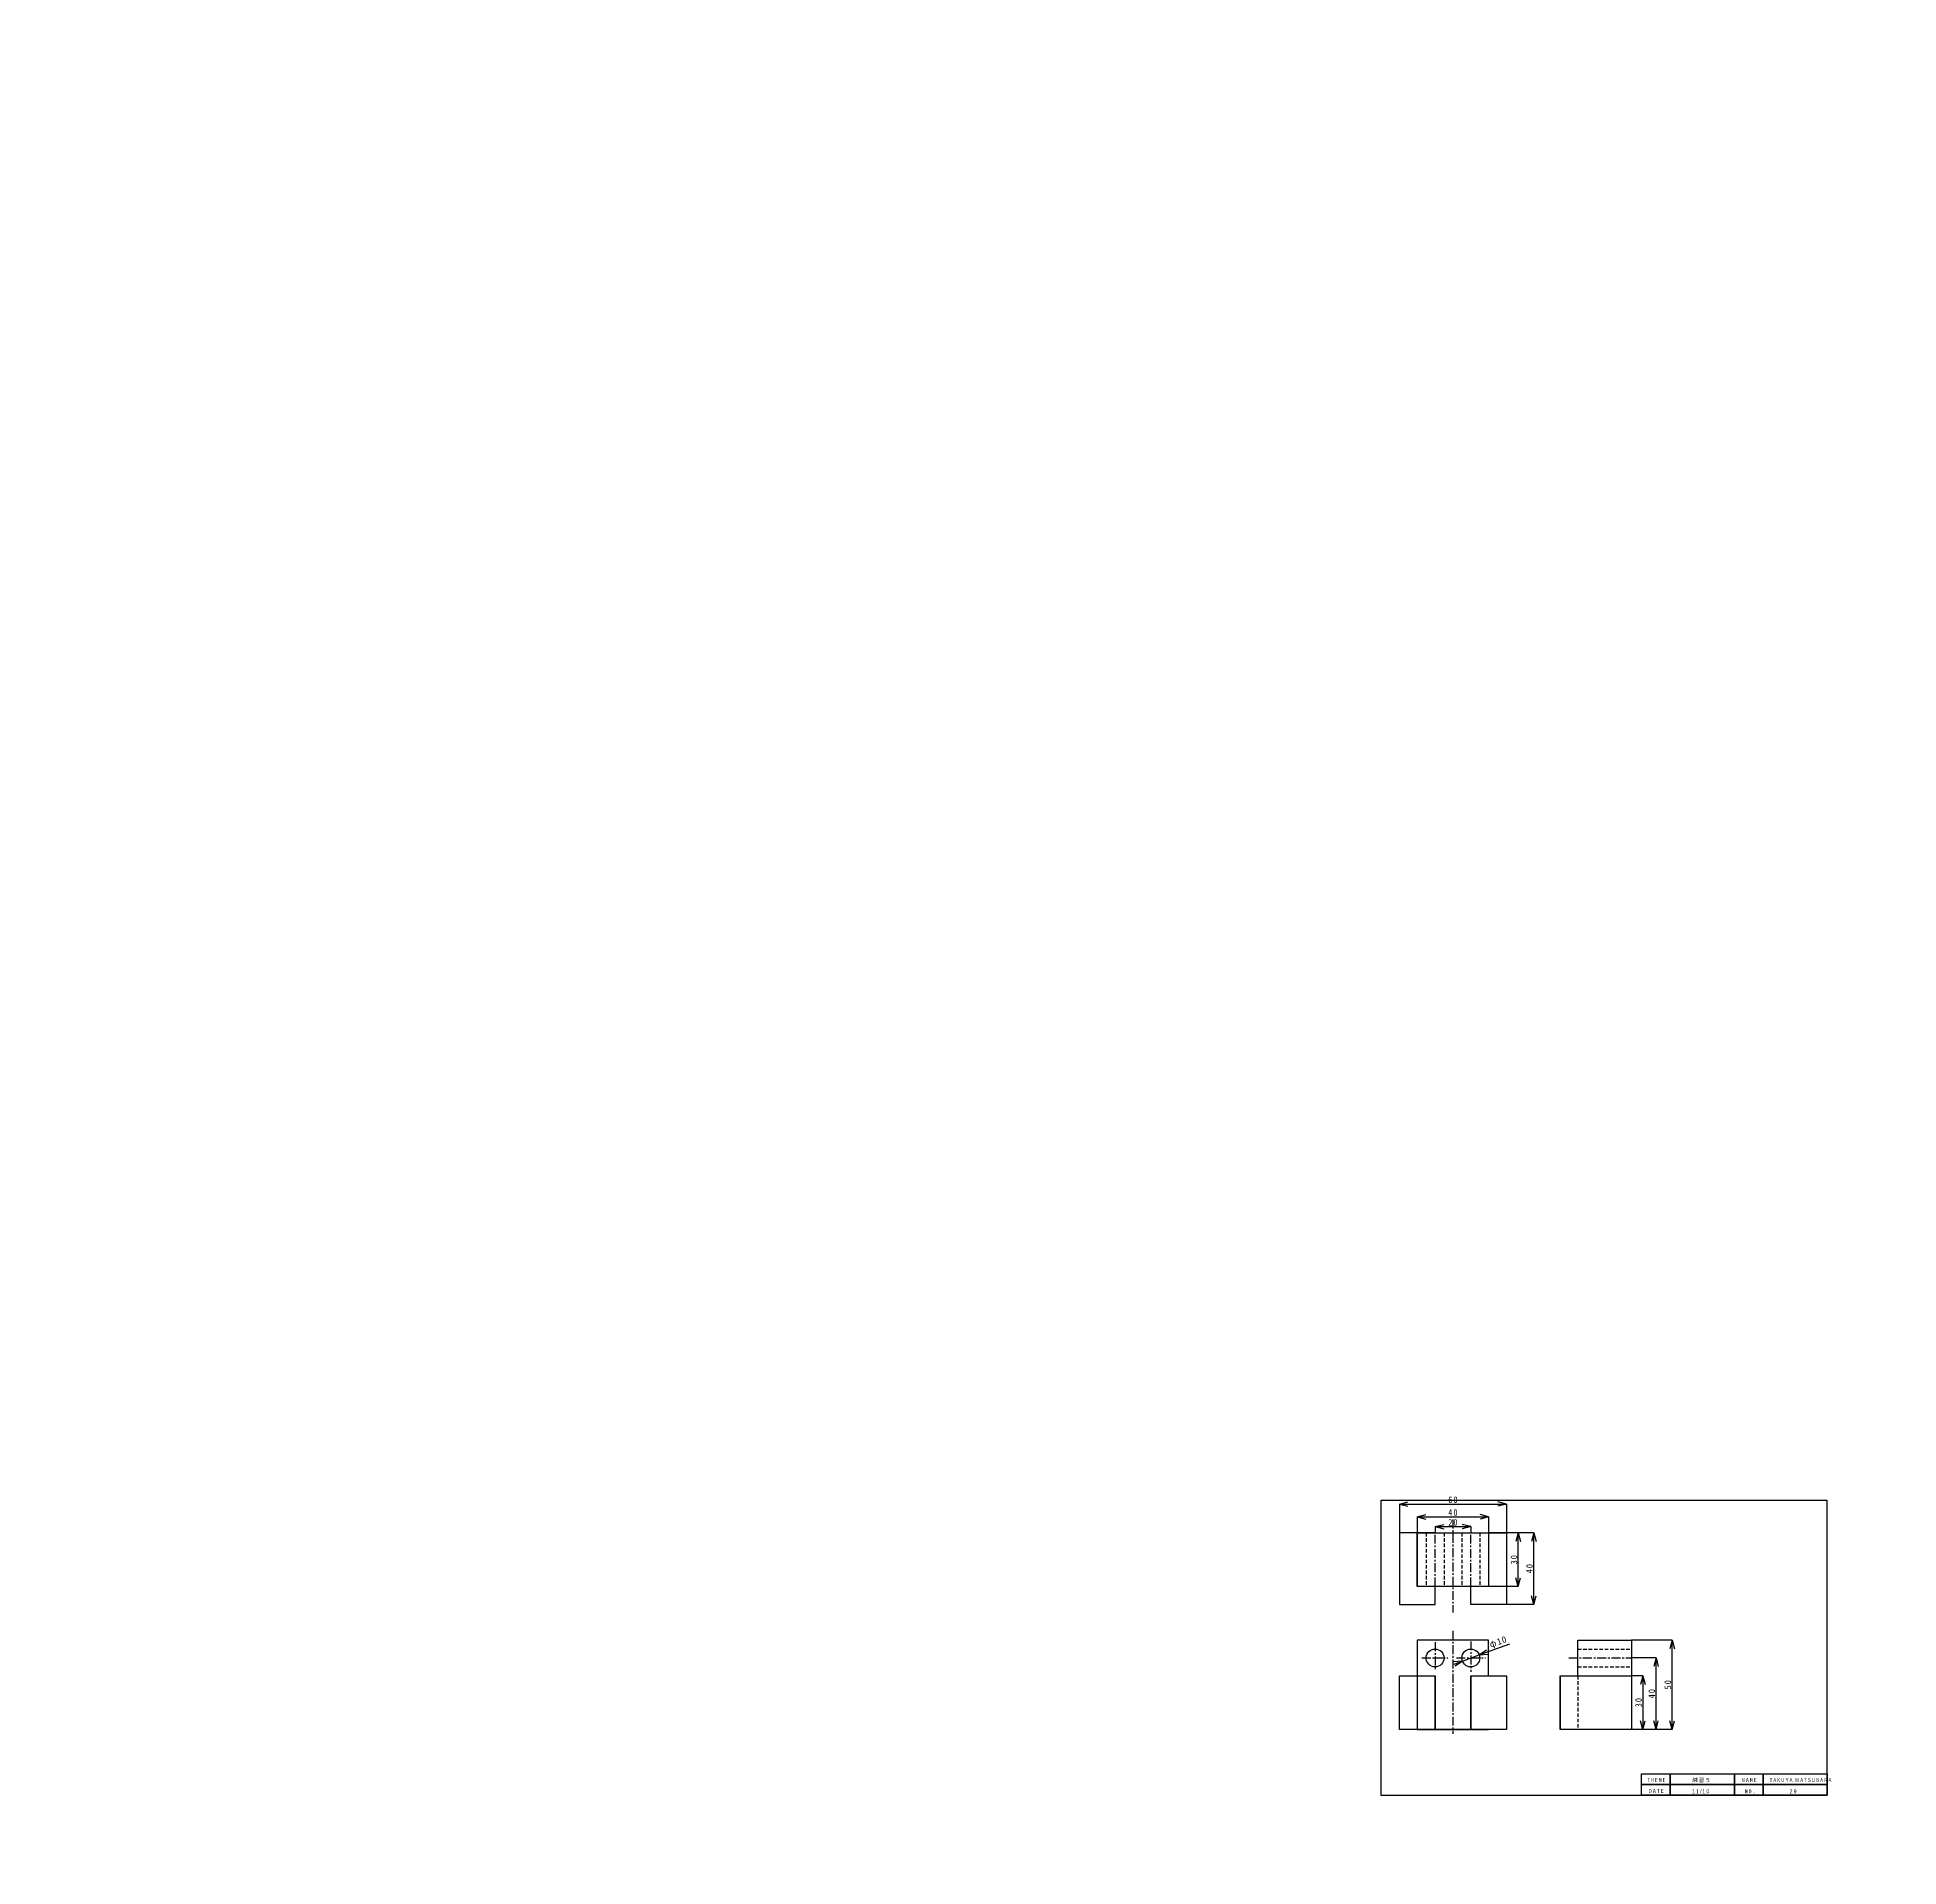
# Model space of a CAD drawing. Units: millimetres on the paper. Extents: x -1924 to 2076, y -2069 to 1931.
# Drawn here: x -882 to 160, y -118 to 907 of the extents above; entities that cross this region are included whole.
import ezdxf

# ---------------------------------------------------------------- set-up
doc = ezdxf.new("R2010")
doc.units = ezdxf.units.MM
doc.linetypes.add('CHAIN1', pattern=[8, 5, -1, 1, -1])
doc.linetypes.add('DASHED2', pattern=[3, 2, -1])
for name, color, linetype in [('0-0_外形線', 7, 'Continuous'), ('0-1_中心線', 5, 'CHAIN1'), ('0-2_かくれ線', 1, 'DASHED2'), ('0-3_寸法線', 3, 'Continuous')]:
    doc.layers.add(name, color=color, linetype=linetype)
doc.styles.add('HGPｺﾞｼｯｸM', font='')
doc.styles.add('ＭＳ ゴシック', font='')
doc.styles.get('HGPｺﾞｼｯｸM').set_extended_font_data('HGPｺﾞｼｯｸM')
doc.styles.get('ＭＳ ゴシック').set_extended_font_data('MS Gothic')

msp = doc.modelspace()

# ---------------------------------------------------------------- linework, layer by layer
at = {"layer": '0-0_外形線'}
for p, q in [((-99.393, 69.148), (-119.393, 69.148)), ((-119.393, 69.148), (-119.393, 29.148)), ((-109.393, 69.148), (-109.393, 39.148)), ((-109.393, 39.107), (-109.393, 69.148)), ((-99.393, 29.148), (-99.393, 39.148)), ((-79.393, 29.148), (-79.393, 39.148)), ((-119.393, 29.148), (-99.393, 29.148)), ((-69.393, -10.852), (-69.393, 9.148)), ((-19.393, -10.852), (-19.393, 9.148)), ((-119.393, -10.852), (-99.393, -10.852)), ((-29.393, -10.852), (-29.393, -40.852)), ((-109.393, -40.852), (-69.393, -40.852)), ((10.607, -40.852), (-19.393, -40.852))]:
    msp.add_line(p, q, dxfattribs=at)
for points in [[(-129.756, -77.744), (120.244, -77.744), (120.244, 87.256), (-129.756, 87.256)], [(-119.393, -10.852), (-99.393, -10.852), (-99.393, -40.852), (-119.393, -40.852)], [(-79.393, -10.852), (-59.393, -10.852), (-59.393, -40.852), (-79.393, -40.852)], [(-29.393, -10.852), (10.607, -10.852), (10.607, -40.852), (-29.393, -40.852)], [(32.244, -71.744), (16.244, -71.744), (16.244, -65.744), (32.244, -65.744)], [(32.244, -77.744), (16.244, -77.744), (16.244, -71.744), (32.244, -71.744)], [(68.244, -71.744), (32.244, -71.744), (32.244, -65.744), (68.244, -65.744)], [(68.244, -77.744), (32.244, -77.744), (32.244, -71.744), (68.244, -71.744)], [(84.244, -71.744), (68.244, -71.744), (68.244, -65.744), (84.244, -65.744)], [(84.244, -77.744), (68.244, -77.744), (68.244, -71.744), (84.244, -71.744)], [(120.244, -71.744), (84.244, -71.744), (84.244, -65.744), (120.244, -65.744)], [(120.244, -77.744), (84.244, -77.744), (84.244, -71.744), (120.244, -71.744)]]:
    msp.add_lwpolyline(points, close=True, dxfattribs=at)
for points in [[(-109.393, 69.148), (-69.393, 69.148), (-69.393, 39.148), (-109.393, 39.148)], [(-79.393, 69.148), (-59.393, 69.148), (-59.393, 29.148), (-79.393, 29.148)], [(-69.393, 9.148), (-109.393, 9.148), (-109.393, -40.852)], [(-19.393, 9.148), (10.607, 9.148), (10.607, -40.852)], [(-79.393, -10.852), (-79.393, -40.852), (-99.393, -40.852), (-99.393, -10.852)]]:
    msp.add_lwpolyline(points, dxfattribs=at)
for centre, radius in [((75.571, -69.23), 2000), ((-99.393, -0.852), 5), ((-79.393, -0.852), 5)]:
    msp.add_circle(centre, radius, dxfattribs=at)
at = {"layer": '0-1_中心線'}
for p, q in [((-89.393, 76.628), (-89.393, 24.574)), ((-99.393, 39.148), (-99.393, 69.148)), ((-79.393, 39.148), (-79.393, 69.148)), ((-89.393, 14.269), (-89.393, -43.372)), ((-99.393, 7.927), (-99.393, -7.399)), ((-79.393, 8.456), (-79.393, -8.544)), ((-106.751, -0.852), (-92.218, -0.852)), ((-87.462, -0.852), (-71.079, -0.852)), ((-24.574, -0.852), (10.607, -0.852)), ((-99.393, -10.852), (-99.393, -12.073))]:
    msp.add_line(p, q, dxfattribs=at)
at = {"layer": '0-2_かくれ線'}
for p, q in [((-104.393, 69.148), (-104.393, 39.148)), ((-94.393, 69.148), (-94.393, 39.148)), ((-84.393, 69.148), (-84.393, 39.148)), ((-74.393, 69.148), (-74.393, 39.148)), ((-19.393, 4.148), (10.607, 4.148)), ((-19.393, -5.852), (10.607, -5.852)), ((-19.393, -10.852), (-19.393, -40.852))]:
    msp.add_line(p, q, dxfattribs=at)
at = {"layer": '0-3_寸法線'}
for p, q in [((-119.393, 85.348), (-114.564, 86.642)), ((-119.393, 85.348), (-59.393, 85.348)), ((-119.393, 85.348), (-114.564, 84.054)), ((-119.393, 85.348), (-119.393, 69.148)), ((-59.393, 85.348), (-64.223, 86.642)), ((-59.393, 85.348), (-64.223, 84.054)), ((-59.393, 85.348), (-59.393, 69.148)), ((-109.393, 78.214), (-104.564, 79.508)), ((-109.393, 78.214), (-69.393, 78.214)), ((-109.393, 78.214), (-104.564, 76.919)), ((-109.393, 78.214), (-109.393, 69.148)), ((-99.393, 72.665), (-94.564, 73.959)), ((-79.393, 72.665), (-84.223, 73.959)), ((-69.393, 78.214), (-74.223, 79.508)), ((-69.393, 78.214), (-74.223, 76.919)), ((-69.393, 78.214), (-69.393, 69.148)), ((-99.393, 72.665), (-79.393, 72.665)), ((-99.393, 72.665), (-94.564, 71.37)), ((-99.393, 72.665), (-99.393, 69.148)), ((-79.393, 72.665), (-84.223, 71.37)), ((-79.393, 72.665), (-79.393, 69.148)), ((-52.847, 69.148), (-69.393, 69.148)), ((-44.127, 69.148), (-59.393, 69.148)), ((-52.847, 69.148), (-54.141, 64.318)), ((-52.847, 39.148), (-52.847, 69.148)), ((-52.847, 69.148), (-51.553, 64.318)), ((-44.127, 69.148), (-45.421, 64.318)), ((-44.127, 29.148), (-44.127, 69.148)), ((-44.127, 69.148), (-42.833, 64.318)), ((-52.847, 39.148), (-54.141, 43.977)), ((-52.847, 39.148), (-51.553, 43.977)), ((-52.847, 39.148), (-69.393, 39.148)), ((-44.127, 29.148), (-45.421, 33.977)), ((-44.127, 29.148), (-42.833, 33.977)), ((-44.127, 29.148), (-59.393, 29.148)), ((-74.695, 0.858), (-70.599, 3.726)), ((-74.695, 0.858), (-69.714, 1.294)), ((33.294, 9.148), (10.607, 9.148)), ((33.294, 9.148), (31.999, 4.318)), ((33.294, -40.852), (33.294, 9.148)), ((33.294, 9.148), (34.588, 4.318)), ((-84.092, -2.562), (-89.073, -2.998)), ((24.31, -0.852), (10.607, -0.852)), ((24.31, -0.852), (23.016, -5.682)), ((24.31, -40.852), (24.31, -0.852)), ((24.31, -0.852), (25.604, -5.682)), ((16.911, -10.852), (10.607, -10.852)), ((16.911, -10.852), (15.617, -15.682)), ((16.911, -10.852), (16.911, -40.852)), ((16.911, -10.852), (18.205, -15.682)), ((16.911, -40.852), (10.607, -40.852)), ((24.31, -40.852), (10.607, -40.852)), ((33.294, -40.852), (10.607, -40.852)), ((16.911, -40.852), (15.617, -36.023)), ((16.911, -40.852), (18.205, -36.023)), ((24.31, -40.852), (23.016, -36.023)), ((24.31, -40.852), (25.604, -36.023)), ((33.294, -40.852), (31.999, -36.023)), ((33.294, -40.852), (34.588, -36.023))]:
    msp.add_line(p, q, dxfattribs=at)
for points in [[(-84.092, -2.562), (-74.695, 0.858), (-57.545, 7.1)], [(-88.79, -4.273), (-84.092, -2.562), (-88.187, -5.43)]]:
    msp.add_lwpolyline(points, dxfattribs=at)

# ---------------------------------------------------------------- texts
at = {"layer": '0-0_外形線', "char_height": 2.199, "attachment_point": 7}
for s, insert, style in [('\\T1.38;\\W0.85;THEME', (19.553, -70.286), 'ＭＳ ゴシック'), ('\\T1.17;練習５', (44.656, -70.551), 'HGPｺﾞｼｯｸM'), ('\\T1.38;\\W0.9;NAME', (72.4, -70.286), 'ＭＳ ゴシック'), ('\\T1.4;\\W0.65;TAKUYA\\~MATSUBARA', (87.99, -70.286), 'HGPｺﾞｼｯｸM'), ('\\T1.38;\\W0.9;DATE', (20.346, -76.364), 'ＭＳ ゴシック'), ('\\T1.38;\\W0.9;11/10', (44.391, -76.628), 'HGPｺﾞｼｯｸM'), ('\\T1.38;\\W0.9;NO.', (73.986, -76.628), 'ＭＳ ゴシック'), ('\\T1.36;\\W0.85;29', (99.088, -76.628), 'HGPｺﾞｼｯｸM')]:
    msp.add_mtext(s, dxfattribs=dict(at, insert=insert, style=style))
at = {"layer": '0-3_寸法線', "char_height": 3.666, "attachment_point": 7, "style": 'ＭＳ ゴシック'}
for s, insert in [('\\T1.21;\\W0.95;60', (-92.018, 85.848)), ('\\T1.21;\\W0.95;40', (-92.018, 78.714)), ('\\T1.21;\\W0.95;20', (-92.018, 73.165))]:
    msp.add_mtext(s, dxfattribs=dict(at, insert=insert))
for s, insert, rotation in [('\\T1.21;\\W0.95;30', (-53.347, 51.523), 90), ('\\T1.21;\\W0.95;40', (-44.627, 46.523), 90), ('\\T1.15;φ10', (-67.818, 3.893), 20), ('\\T1.21;\\W0.95;40', (23.81, -23.477), 90), ('\\T1.21;\\W0.95;50', (32.794, -18.477), 90), ('\\T1.21;\\W0.95;30', (16.411, -28.477), 90)]:
    msp.add_mtext(s, dxfattribs=dict(at, insert=insert, rotation=rotation))

doc.saveas('drawing.dxf')
